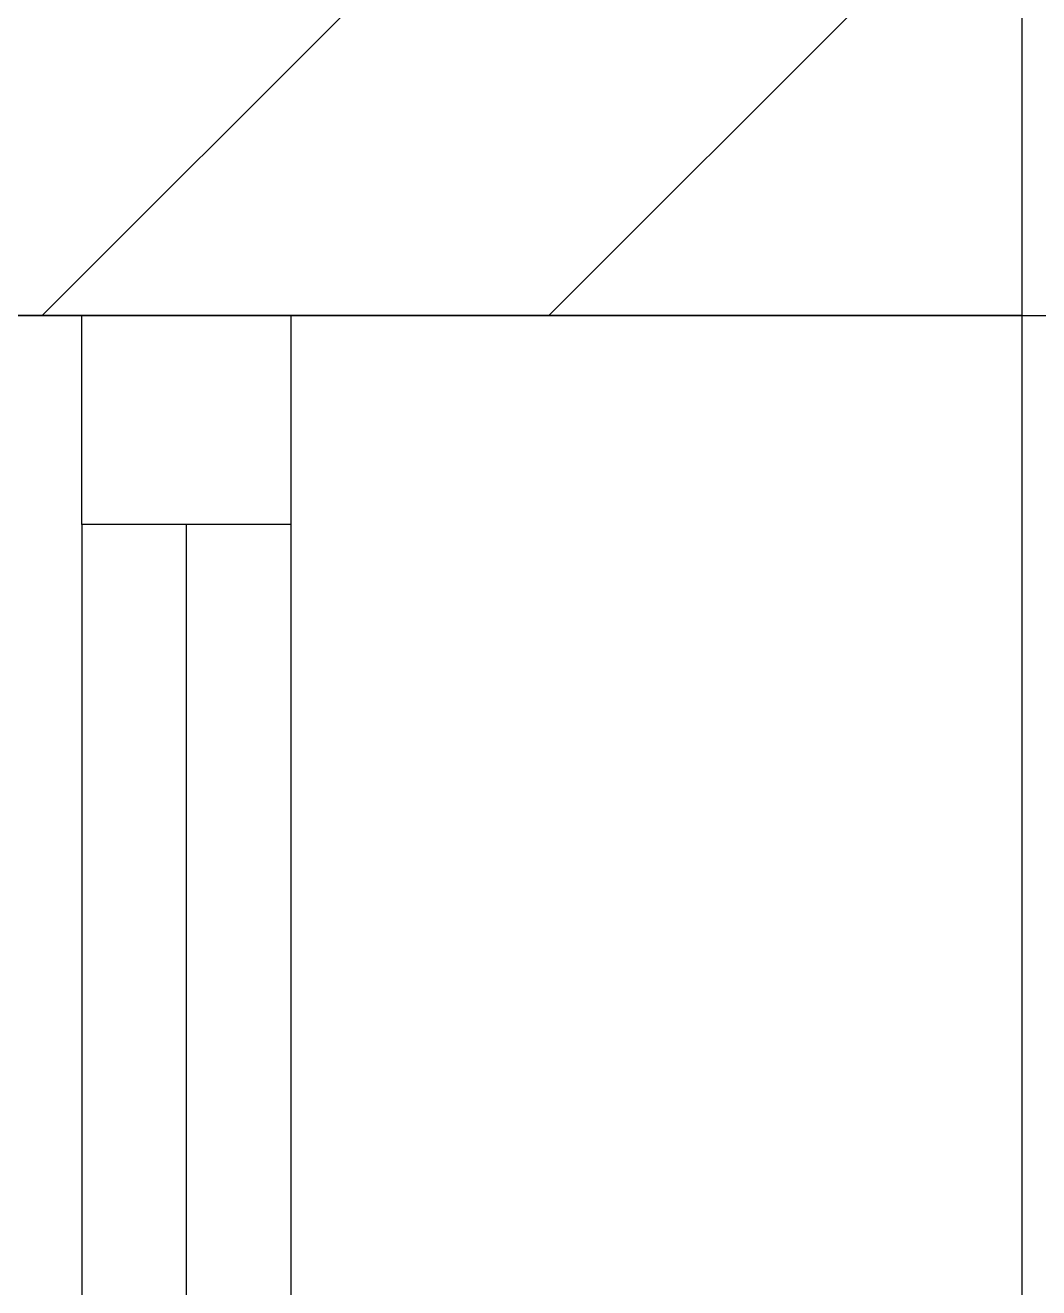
# Model space of a CAD drawing. Header units: millimetres. Extents: x 1417 to 35090, y -5751 to 14938.
# Drawn here: x 4633.6 to 4876.2, y -808.1 to -505.9 of the extents above; entities that cross this region are included whole.
import ezdxf

# ---------------------------------------------------------------- set-up
doc = ezdxf.new("R2010")
doc.units = ezdxf.units.MM
doc.layers.add('Axis', color=42, linetype='Continuous')

msp = doc.modelspace()

# ---------------------------------------------------------------- linework, layer by layer
at = {"color": 6, "linetype": 'Continuous'}
for p, q in [((4637.68, -575.36), (5087.68, -125.36)), ((4758.91, -575.36), (5208.91, -125.36))]:
    msp.add_line(p, q, dxfattribs=at)
for p, q in [((4472.17, -575.36), (4872.17, -575.36)), ((4872.17, -575.36), (4472.17, -575.36)), ((4647.17, -575.36), (4697.17, -575.36)), ((4647.17, -625.36), (4647.17, -575.36)), ((4697.17, -575.36), (4697.17, -625.36)), ((4872.17, -1475.36), (4872.17, -575.36)), ((4872.17, -575.36), (5872.17, -575.36)), ((4872.17, -1775.36), (4872.17, -575.36)), ((4647.17, -625.36), (4647.17, -1725.36)), ((4697.17, -625.36), (4647.17, -625.36)), ((4672.17, -625.36), (4672.17, -1725.36)), ((4697.17, -625.36), (4697.17, -1725.36))]:
    msp.add_line(p, q)
at = {"layer": 'Axis'}
msp.add_line((4872.17, -5131.3), (4872.17, 1012.18), dxfattribs=at)

doc.saveas('drawing.dxf')
